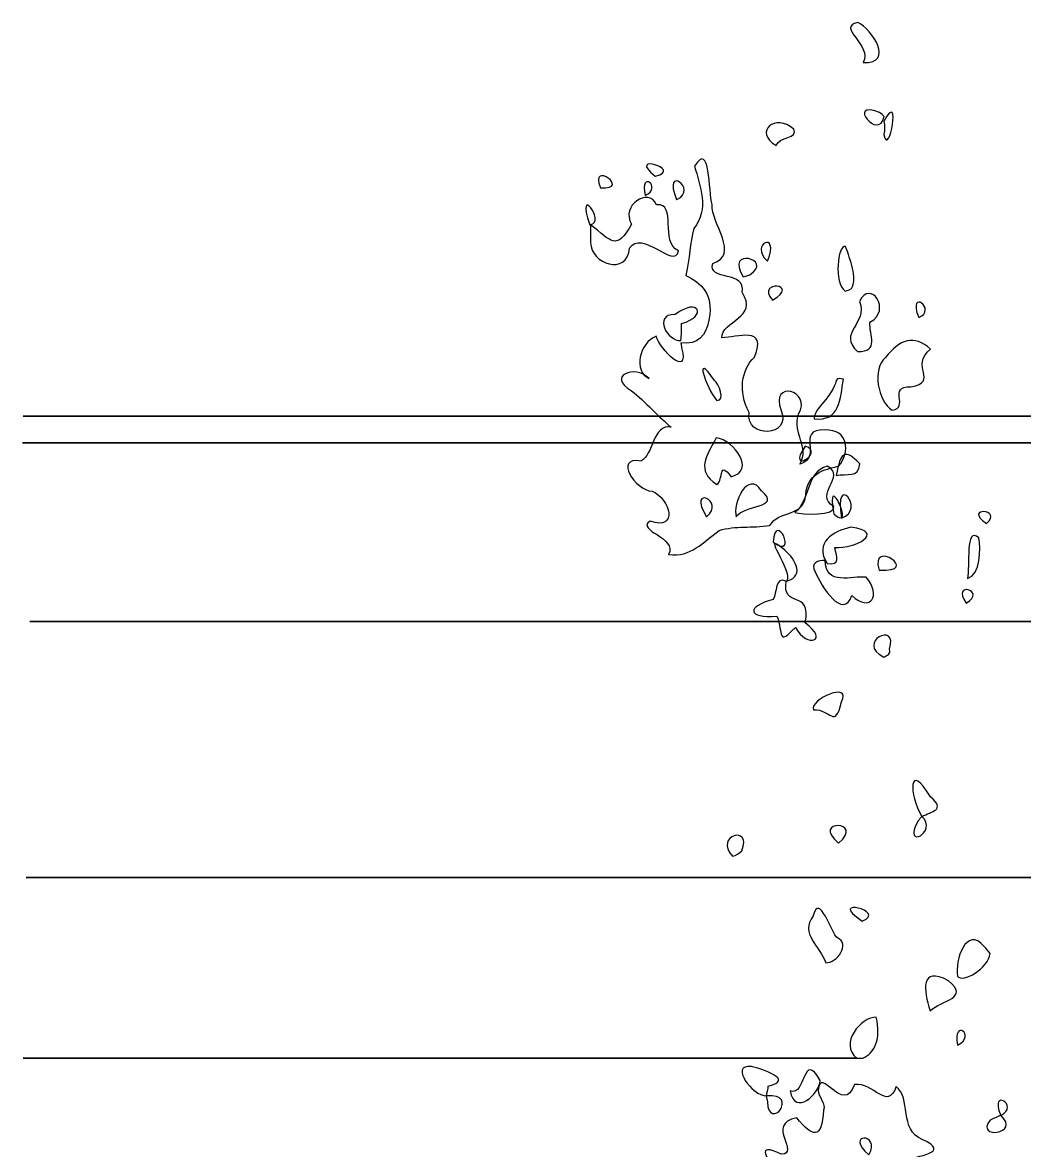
# Model space of a CAD drawing. Header units: centimetres. Extents: x -9.9 to 7.8, y -13.7 to 13.8.
# Drawn here: x -9.926 to -6.115, y 6.405 to 10.694 of the extents above; entities that cross this region are included whole.
import ezdxf

# ---------------------------------------------------------------- set-up
doc = ezdxf.new("R2010")
doc.units = ezdxf.units.CM
doc.header["$MEASUREMENT"] = 0
doc.layers.add('Layer 1', color=7, linetype='Continuous')

msp = doc.modelspace()

# ---------------------------------------------------------------- linework, layer by layer
at = {"layer": 'Layer 1'}
for points, knots in [([(-6.72841, 10.54257), (-6.69135, 10.60883), (-6.83494, 10.67744), (-6.7486, 10.69432), (-6.7486, 10.69432), (-6.69366, 10.66832), (-6.60736, 10.53666), (-6.72841, 10.54257)], [0, 0, 0, 0, 0.3333333, 0.3333333, 0.3333333, 0.3333333, 1, 1, 1, 1]), ([(-6.6496, 10.31788), (-6.58111, 10.44967), (-6.63093, 10.17274), (-6.6496, 10.26846), (-6.6496, 10.26846), (-6.64567, 10.28481), (-6.64674, 10.30147), (-6.6496, 10.31788)], [0, 0, 0, 0, 0.3333333, 0.3333333, 0.3333333, 0.3333333, 1, 1, 1, 1]), ([(-6.64912, 10.33765), (-6.66827, 10.23761), (-6.79595, 10.40381), (-6.66642, 10.35248), (-6.66642, 10.35248), (-6.66642, 10.35248), (-6.65654, 10.34507), (-6.65654, 10.34507), (-6.65654, 10.34507), (-6.65654, 10.34507), (-6.64913, 10.33766), (-6.64913, 10.33766), (-6.64913, 10.33766), (-6.64913, 10.33766), (-6.64912, 10.33765), (-6.64912, 10.33765)], [0, 0, 0, 0, 0.2, 0.2, 0.2, 0.2, 0.4, 0.4, 0.4, 0.4, 0.6, 0.6, 0.6, 0.6, 1, 1, 1, 1]), ([(-7.0598, 10.22645), (-7.14758, 10.28154), (-7.06206, 10.34938), (-6.99241, 10.28945), (-6.99241, 10.28945), (-6.97228, 10.253), (-7.0506, 10.26052), (-7.0598, 10.22645)], [0, 0, 0, 0, 0.3333333, 0.3333333, 0.3333333, 0.3333333, 1, 1, 1, 1]), ([(-7.42166, 9.47664), (-7.35667, 9.46795), (-7.32605, 9.50088), (-7.31383, 9.56894), (-7.31383, 9.56894), (-7.29807, 9.66026), (-7.34527, 9.70623), (-7.40305, 9.73206), (-7.40305, 9.73206), (-7.38783, 9.80092), (-7.38827, 9.85341), (-7.37223, 9.91157), (-7.37223, 9.91157), (-7.31335, 9.98445), (-7.34971, 10.07269), (-7.36976, 10.1488), (-7.36976, 10.1488), (-7.30891, 10.24691), (-7.31769, 10.0507), (-7.30281, 10.00229), (-7.30281, 10.00229), (-7.30791, 9.93118), (-7.1951, 9.80906), (-7.30085, 9.77853), (-7.30085, 9.77853), (-7.32208, 9.70892), (-7.16999, 9.75219), (-7.18937, 9.66845), (-7.18937, 9.66845), (-7.1233, 9.57203), (-7.26742, 9.55883), (-7.2667, 9.49557), (-7.2667, 9.49557), (-7.20903, 9.49536), (-7.09053, 9.54447), (-7.14241, 9.42228), (-7.14241, 9.42228), (-7.19182, 9.37281), (-7.2052, 9.29105), (-7.16242, 9.21201), (-7.16242, 9.21201), (-7.17831, 9.11059), (-6.99817, 9.11758), (-7.04109, 9.21965), (-7.04109, 9.21965), (-7.08461, 9.33633), (-6.921, 9.29779), (-6.97396, 9.20455), (-6.97396, 9.20455), (-6.99963, 9.12675), (-6.93001, 9.08532), (-6.96943, 9.01455), (-6.96943, 9.01455), (-6.87769, 9.04339), (-6.99098, 9.14683), (-6.87365, 9.14552), (-6.87365, 9.14552), (-6.78307, 9.14745), (-6.77726, 9.06117), (-6.82176, 9.0072), (-6.82176, 9.0072), (-6.85303, 8.99825), (-6.94195, 8.99058), (-6.94719, 8.8984), (-6.94719, 8.8984), (-6.95083, 8.81328), (-7.05104, 8.84098), (-7.0831, 8.78226), (-7.0831, 8.78226), (-7.15275, 8.7709), (-7.21321, 8.78263), (-7.2765, 8.76248), (-7.2765, 8.76248), (-7.33725, 8.71884), (-7.38308, 8.65996), (-7.46861, 8.67106), (-7.46861, 8.67106), (-7.43273, 8.73666), (-7.59509, 8.76223), (-7.53937, 8.79844), (-7.53937, 8.79844), (-7.42918, 8.75988), (-7.46291, 8.88277), (-7.5312, 8.91252), (-7.5312, 8.91252), (-7.59523, 8.9136), (-7.68003, 9.04483), (-7.57487, 9.02692), (-7.57487, 9.02692), (-7.52586, 9.04657), (-7.52987, 9.1715), (-7.45873, 9.15542), (-7.45873, 9.15542), (-7.50284, 9.19128), (-7.55813, 9.25357), (-7.60947, 9.29381), (-7.60947, 9.29381), (-7.70675, 9.35034), (-7.59743, 9.3958), (-7.54275, 9.34076), (-7.54275, 9.34076), (-7.60418, 9.36635), (-7.58052, 9.47737), (-7.51557, 9.50139), (-7.51557, 9.50139), (-7.50341, 9.45401), (-7.38757, 9.33478), (-7.41919, 9.45691), (-7.41919, 9.45691), (-7.41919, 9.45691), (-7.42115, 9.47256), (-7.42115, 9.47256), (-7.42115, 9.47256), (-7.42115, 9.47256), (-7.42167, 9.47668), (-7.42167, 9.47668), (-7.42167, 9.47668), (-7.42167, 9.47668), (-7.42166, 9.47664), (-7.42166, 9.47664)], [0, 0, 0, 0, 0.0322581, 0.0322581, 0.0322581, 0.0322581, 0.0645161, 0.0645161, 0.0645161, 0.0645161, 0.0967742, 0.0967742, 0.0967742, 0.0967742, 0.1290323, 0.1290323, 0.1290323, 0.1290323, 0.1612903, 0.1612903, 0.1612903, 0.1612903, 0.1935484, 0.1935484, 0.1935484, 0.1935484, 0.2258065, 0.2258065, 0.2258065, 0.2258065, 0.2580645, 0.2580645, 0.2580645, 0.2580645, 0.2903226, 0.2903226, 0.2903226, 0.2903226, 0.3225806, 0.3225806, 0.3225806, 0.3225806, 0.3548387, 0.3548387, 0.3548387, 0.3548387, 0.3870968, 0.3870968, 0.3870968, 0.3870968, 0.4193548, 0.4193548, 0.4193548, 0.4193548, 0.4516129, 0.4516129, 0.4516129, 0.4516129, 0.483871, 0.483871, 0.483871, 0.483871, 0.516129, 0.516129, 0.516129, 0.516129, 0.5483871, 0.5483871, 0.5483871, 0.5483871, 0.5806452, 0.5806452, 0.5806452, 0.5806452, 0.6129032, 0.6129032, 0.6129032, 0.6129032, 0.6451613, 0.6451613, 0.6451613, 0.6451613, 0.6774194, 0.6774194, 0.6774194, 0.6774194, 0.7096774, 0.7096774, 0.7096774, 0.7096774, 0.7419355, 0.7419355, 0.7419355, 0.7419355, 0.7741935, 0.7741935, 0.7741935, 0.7741935, 0.8064516, 0.8064516, 0.8064516, 0.8064516, 0.8387097, 0.8387097, 0.8387097, 0.8387097, 0.8709677, 0.8709677, 0.8709677, 0.8709677, 0.9032258, 0.9032258, 0.9032258, 0.9032258, 0.9354839, 0.9354839, 0.9354839, 0.9354839, 1, 1, 1, 1]), ([(-7.52002, 10.11029), (-7.63289, 10.20147), (-7.40922, 10.13524), (-7.51849, 10.11029), (-7.51849, 10.11029), (-7.51849, 10.11029), (-7.52002, 10.11029), (-7.52002, 10.11029)], [0, 0, 0, 0, 0.3333333, 0.3333333, 0.3333333, 0.3333333, 1, 1, 1, 1]), ([(-7.43866, 10.02134), (-7.49341, 10.15834), (-7.35292, 10.06102), (-7.43697, 10.02155), (-7.43697, 10.02155), (-7.43697, 10.02155), (-7.43866, 10.02134), (-7.43866, 10.02134)], [0, 0, 0, 0, 0.3333333, 0.3333333, 0.3333333, 0.3333333, 1, 1, 1, 1]), ([(-7.76518, 9.92512), (-7.68578, 9.86325), (-7.66825, 9.82388), (-7.6095, 9.92759), (-7.6095, 9.92759), (-7.6532, 9.99884), (-7.5446, 10.06958), (-7.51465, 10.00173), (-7.51465, 10.00173), (-7.43299, 10.00745), (-7.50436, 9.85939), (-7.43157, 9.82628), (-7.43157, 9.82628), (-7.44439, 9.75267), (-7.57295, 9.91242), (-7.61691, 9.83616), (-7.61691, 9.83616), (-7.62517, 9.73055), (-7.76565, 9.77502), (-7.76518, 9.8584), (-7.76518, 9.8584), (-7.76518, 9.8584), (-7.76518, 9.92512), (-7.76518, 9.92512)], [0, 0, 0, 0, 0.1428571, 0.1428571, 0.1428571, 0.1428571, 0.2857143, 0.2857143, 0.2857143, 0.2857143, 0.4285714, 0.4285714, 0.4285714, 0.4285714, 0.5714286, 0.5714286, 0.5714286, 0.5714286, 0.7142857, 0.7142857, 0.7142857, 0.7142857, 1, 1, 1, 1]), ([(-7.18465, 9.72743), (-7.25842, 9.8413), (-7.06432, 9.7957), (-7.15994, 9.73484), (-7.15994, 9.73484), (-7.15994, 9.73484), (-7.17504, 9.73031), (-7.17504, 9.73031), (-7.17504, 9.73031), (-7.17504, 9.73031), (-7.18465, 9.72743), (-7.18465, 9.72743)], [0, 0, 0, 0, 0.25, 0.25, 0.25, 0.25, 0.5, 0.5, 0.5, 0.5, 1, 1, 1, 1]), ([(-6.79705, 9.67306), (-6.84171, 9.70294), (-6.82519, 9.85107), (-6.79542, 9.84301), (-6.79542, 9.84301), (-6.77793, 9.7916), (-6.74954, 9.72527), (-6.77234, 9.68295), (-6.77234, 9.68295), (-6.77234, 9.68295), (-6.78222, 9.67801), (-6.78222, 9.67801), (-6.78222, 9.67801), (-6.78222, 9.67801), (-6.79705, 9.67307), (-6.79705, 9.67307), (-6.79705, 9.67307), (-6.79705, 9.67307), (-6.79705, 9.67306), (-6.79705, 9.67306)], [0, 0, 0, 0, 0.1666667, 0.1666667, 0.1666667, 0.1666667, 0.3333333, 0.3333333, 0.3333333, 0.3333333, 0.5, 0.5, 0.5, 0.5, 0.6666667, 0.6666667, 0.6666667, 0.6666667, 1, 1, 1, 1]), ([(-6.74957, 9.4436), (-6.829, 9.51314), (-6.7089, 9.5494), (-6.74216, 9.63388), (-6.74216, 9.63388), (-6.70288, 9.71962), (-6.6167, 9.60095), (-6.70262, 9.5548), (-6.70262, 9.5548), (-6.70713, 9.50549), (-6.66473, 9.44173), (-6.74957, 9.4436)], [0, 0, 0, 0, 0.25, 0.25, 0.25, 0.25, 0.5, 0.5, 0.5, 0.5, 1, 1, 1, 1]), ([(-7.42179, 9.48561), (-7.47337, 9.4801), (-7.52977, 9.58404), (-7.44403, 9.58446), (-7.44403, 9.58446), (-7.35252, 9.65235), (-7.31902, 9.57728), (-7.41932, 9.54986), (-7.41932, 9.54986), (-7.4187, 9.52834), (-7.41953, 9.50702), (-7.42179, 9.48561)], [0, 0, 0, 0, 0.25, 0.25, 0.25, 0.25, 0.5, 0.5, 0.5, 0.5, 1, 1, 1, 1]), ([(-6.6184, 9.22003), (-6.67403, 9.25465), (-6.69485, 9.37993), (-6.64311, 9.42019), (-6.64311, 9.42019), (-6.59229, 9.49011), (-6.53365, 9.50927), (-6.4726, 9.45232), (-6.4726, 9.45232), (-6.5528, 9.38799), (-6.43861, 9.32871), (-6.54687, 9.30895), (-6.54687, 9.30895), (-6.63783, 9.31118), (-6.54978, 9.22991), (-6.6184, 9.22003)], [0, 0, 0, 0, 0.2, 0.2, 0.2, 0.2, 0.4, 0.4, 0.4, 0.4, 0.6, 0.6, 0.6, 0.6, 1, 1, 1, 1]), ([(-7.28561, 9.2571), (-7.32668, 9.30711), (-7.37623, 9.45126), (-7.29345, 9.33345), (-7.29345, 9.33345), (-7.27833, 9.32184), (-7.25127, 9.25479), (-7.28561, 9.2571)], [0, 0, 0, 0, 0.3333333, 0.3333333, 0.3333333, 0.3333333, 1, 1, 1, 1]), ([(-3.77655, 9.19779), (-3.90585, 9.18647), (-3.85199, 9.2954), (-3.93718, 9.28675), (-3.93718, 9.28675), (-4.03772, 9.32217), (-3.92066, 9.42205), (-3.87176, 9.37254), (-3.87176, 9.37254), (-3.80679, 9.33197), (-3.7691, 9.26408), (-3.75184, 9.19779), (-3.75184, 9.19779), (-3.75184, 9.19779), (-3.7642, 9.19778), (-3.7642, 9.19778), (-3.7642, 9.19778), (-3.7642, 9.19778), (-9.92357, 9.19778), (-9.92357, 9.19778), (-9.92357, 9.19778), (-9.92357, 9.19778), (-3.77655, 9.19779), (-3.77655, 9.19779)], [0, 0, 0, 0, 0.1428571, 0.1428571, 0.1428571, 0.1428571, 0.2857143, 0.2857143, 0.2857143, 0.2857143, 0.4285714, 0.4285714, 0.4285714, 0.4285714, 0.5714286, 0.5714286, 0.5714286, 0.5714286, 0.7142857, 0.7142857, 0.7142857, 0.7142857, 1, 1, 1, 1]), ([(-6.80365, 9.3382), (-6.81634, 9.26384), (-6.81656, 9.17634), (-6.91549, 9.18684), (-6.91549, 9.18684), (-6.91622, 9.22836), (-6.84352, 9.27098), (-6.83133, 9.33376), (-6.83133, 9.33376), (-6.82608, 9.34607), (-6.81227, 9.33919), (-6.80366, 9.3382), (-6.80366, 9.3382), (-6.80366, 9.3382), (-6.80365, 9.3382), (-6.80365, 9.3382)], [0, 0, 0, 0, 0.2, 0.2, 0.2, 0.2, 0.4, 0.4, 0.4, 0.4, 0.6, 0.6, 0.6, 0.6, 1, 1, 1, 1]), ([(-1.37676, 9.09567), (-1.44891, 9.19561), (-1.31798, 9.22067), (-1.34958, 9.09567), (-1.34958, 9.09567), (-1.34958, 9.09567), (-1.36194, 9.09567), (-1.36194, 9.09567), (-1.36194, 9.09567), (-1.36194, 9.09567), (-9.92604, 9.09567), (-9.92604, 9.09567), (-9.92604, 9.09567), (-9.92604, 9.09567), (-1.37676, 9.09567), (-1.37676, 9.09567)], [0, 0, 0, 0, 0.2, 0.2, 0.2, 0.2, 0.4, 0.4, 0.4, 0.4, 0.6, 0.6, 0.6, 0.6, 1, 1, 1, 1]), ([(-7.285, 8.93767), (-7.36699, 8.99288), (-7.32385, 9.04398), (-7.28747, 9.11559), (-7.28747, 9.11559), (-7.2185, 9.10473), (-7.13572, 8.99026), (-7.23063, 8.96732), (-7.23063, 8.96732), (-7.28005, 9.03152), (-7.25766, 8.95807), (-7.285, 8.93767)], [0, 0, 0, 0, 0.25, 0.25, 0.25, 0.25, 0.5, 0.5, 0.5, 0.5, 1, 1, 1, 1]), ([(-6.83069, 8.97231), (-6.81521, 9.05947), (-6.79931, 9.07696), (-6.74173, 9.01679), (-6.74173, 9.01679), (-6.7448, 8.95961), (-6.791, 8.98126), (-6.83069, 8.97231)], [0, 0, 0, 0, 0.3333333, 0.3333333, 0.3333333, 0.3333333, 1, 1, 1, 1]), ([(-7.2113, 8.81414), (-7.22617, 8.86419), (-7.16759, 8.99578), (-7.11492, 8.91299), (-7.11492, 8.91299), (-7.03549, 8.84599), (-7.1871, 8.86258), (-7.2113, 8.81414)], [0, 0, 0, 0, 0.3333333, 0.3333333, 0.3333333, 0.3333333, 1, 1, 1, 1]), ([(-6.9889, 8.83144), (-6.93001, 8.87342), (-6.94683, 8.9866), (-6.86534, 9.00689), (-6.86534, 9.00689), (-6.78966, 8.96951), (-6.9184, 8.89911), (-6.84063, 8.85368), (-6.84063, 8.85368), (-6.82957, 8.81762), (-6.96211, 8.82326), (-6.9889, 8.83144)], [0, 0, 0, 0, 0.25, 0.25, 0.25, 0.25, 0.5, 0.5, 0.5, 0.5, 1, 1, 1, 1]), ([(-7.01925, 8.57019), (-6.99542, 8.6113), (-7.12155, 8.76641), (-7.03408, 8.69375), (-7.03408, 8.69375), (-6.99362, 8.6641), (-6.94397, 8.58983), (-7.01925, 8.57019)], [0, 0, 0, 0, 0.3333333, 0.3333333, 0.3333333, 0.3333333, 1, 1, 1, 1]), ([(-6.86575, 8.63691), (-6.91583, 8.71817), (-6.84295, 8.75966), (-6.77585, 8.7753), (-6.77585, 8.7753), (-6.63919, 8.75812), (-6.75787, 8.69188), (-6.8361, 8.6987), (-6.8361, 8.6987), (-6.83012, 8.65828), (-6.81162, 8.63153), (-6.86575, 8.63692), (-6.86575, 8.63692), (-6.86575, 8.63692), (-6.86575, 8.63691), (-6.86575, 8.63691)], [0, 0, 0, 0, 0.2, 0.2, 0.2, 0.2, 0.4, 0.4, 0.4, 0.4, 0.6, 0.6, 0.6, 0.6, 1, 1, 1, 1]), ([(-6.33211, 8.58007), (-6.32205, 8.62564), (-6.34094, 8.78155), (-6.28875, 8.73528), (-6.28875, 8.73528), (-6.2811, 8.6933), (-6.28096, 8.59425), (-6.33211, 8.58007)], [0, 0, 0, 0, 0.3333333, 0.3333333, 0.3333333, 0.3333333, 1, 1, 1, 1]), ([(-6.87301, 8.64926), (-6.87245, 8.54871), (-6.76981, 8.59241), (-6.71733, 8.58501), (-6.71733, 8.58501), (-6.65812, 8.51558), (-6.70055, 8.44839), (-6.7717, 8.51582), (-6.7717, 8.51582), (-6.80472, 8.42012), (-6.88793, 8.54966), (-6.91116, 8.60613), (-6.91116, 8.60613), (-6.93072, 8.63872), (-6.90157, 8.64964), (-6.87302, 8.64926), (-6.87302, 8.64926), (-6.87302, 8.64926), (-6.87301, 8.64926), (-6.87301, 8.64926)], [0, 0, 0, 0, 0.1666667, 0.1666667, 0.1666667, 0.1666667, 0.3333333, 0.3333333, 0.3333333, 0.3333333, 0.5, 0.5, 0.5, 0.5, 0.6666667, 0.6666667, 0.6666667, 0.6666667, 1, 1, 1, 1]), ([(-7.02085, 8.56986), (-7.04115, 8.46171), (-6.92238, 8.54328), (-6.94907, 8.41098), (-6.94907, 8.41098), (-6.85535, 8.34508), (-6.94163, 8.31101), (-6.98626, 8.39441), (-6.98626, 8.39441), (-7.0556, 8.31959), (-7.03281, 8.37131), (-7.05636, 8.4374), (-7.05636, 8.4374), (-7.17051, 8.42778), (-7.17351, 8.47327), (-7.07028, 8.50067), (-7.07028, 8.50067), (-7.05575, 8.5243), (-7.06535, 8.59046), (-7.02086, 8.56986), (-7.02086, 8.56986), (-7.02086, 8.56986), (-7.02085, 8.56986), (-7.02085, 8.56986)], [0, 0, 0, 0, 0.1428571, 0.1428571, 0.1428571, 0.1428571, 0.2857143, 0.2857143, 0.2857143, 0.2857143, 0.4285714, 0.4285714, 0.4285714, 0.4285714, 0.5714286, 0.5714286, 0.5714286, 0.5714286, 0.7142857, 0.7142857, 0.7142857, 0.7142857, 1, 1, 1, 1]), ([(1.90337, 8.41642), (1.94395, 8.32636), (1.83494, 8.33337), (1.80031, 8.39382), (1.80031, 8.39382), (1.77345, 8.47197), (1.88603, 8.54434), (1.87866, 8.41642), (1.87866, 8.41642), (1.87866, 8.41642), (1.89101, 8.41642), (1.89101, 8.41642), (1.89101, 8.41642), (1.89101, 8.41642), (-9.89886, 8.41642), (-9.89886, 8.41642), (-9.89886, 8.41642), (-9.89886, 8.41642), (1.90337, 8.41642), (1.90337, 8.41642)], [0, 0, 0, 0, 0.1666667, 0.1666667, 0.1666667, 0.1666667, 0.3333333, 0.3333333, 0.3333333, 0.3333333, 0.5, 0.5, 0.5, 0.5, 0.6666667, 0.6666667, 0.6666667, 0.6666667, 1, 1, 1, 1]), ([(-6.65041, 8.28136), (-6.76036, 8.33582), (-6.59405, 8.42216), (-6.62817, 8.31101), (-6.62817, 8.31101), (-6.62316, 8.29153), (-6.63689, 8.2876), (-6.65041, 8.28136)], [0, 0, 0, 0, 0.3333333, 0.3333333, 0.3333333, 0.3333333, 1, 1, 1, 1]), ([(-6.91769, 8.08037), (-6.93279, 8.12106), (-6.77249, 8.19091), (-6.81068, 8.11056), (-6.81068, 8.11056), (-6.83781, 8.00297), (-6.85085, 8.08633), (-6.91769, 8.08037)], [0, 0, 0, 0, 0.3333333, 0.3333333, 0.3333333, 0.3333333, 1, 1, 1, 1]), ([(-6.50514, 7.67482), (-6.55536, 7.75942), (-6.5569, 7.89046), (-6.47241, 7.74959), (-6.47241, 7.74959), (-6.4122, 7.69917), (-6.4683, 7.69512), (-6.50514, 7.67482)], [0, 0, 0, 0, 0.3333333, 0.3333333, 0.3333333, 0.3333333, 1, 1, 1, 1]), ([(-7.22499, 7.52454), (-7.29992, 7.60296), (-7.14782, 7.64517), (-7.1906, 7.54455), (-7.1906, 7.54455), (-7.19962, 7.5351), (-7.21182, 7.52679), (-7.22499, 7.52454)], [0, 0, 0, 0, 0.3333333, 0.3333333, 0.3333333, 0.3333333, 1, 1, 1, 1]), ([(-6.50584, 7.67528), (-6.43876, 7.61831), (-6.58242, 7.54244), (-6.5194, 7.65925), (-6.5194, 7.65925), (-6.51437, 7.66413), (-6.51041, 7.66998), (-6.50584, 7.67528)], [0, 0, 0, 0, 0.3333333, 0.3333333, 0.3333333, 0.3333333, 1, 1, 1, 1]), ([(-2.5941, 7.443), (-2.69806, 7.48166), (-2.51248, 7.50431), (-2.5768, 7.443), (-2.5768, 7.443), (-2.5768, 7.443), (-2.59257, 7.443), (-2.59257, 7.443), (-2.59257, 7.443), (-2.59257, 7.443), (-9.91274, 7.443), (-9.91274, 7.443), (-9.91274, 7.443), (-9.91274, 7.443), (-2.5941, 7.443), (-2.5941, 7.443)], [0, 0, 0, 0, 0.2, 0.2, 0.2, 0.2, 0.4, 0.4, 0.4, 0.4, 0.6, 0.6, 0.6, 0.6, 1, 1, 1, 1]), ([(-6.87113, 7.11923), (-6.89344, 7.18626), (-6.97092, 7.22595), (-6.91832, 7.29794), (-6.91832, 7.29794), (-6.89617, 7.39019), (-6.84843, 7.22894), (-6.82665, 7.21314), (-6.82665, 7.21314), (-6.77602, 7.19359), (-6.82726, 7.11514), (-6.87113, 7.11924), (-6.87113, 7.11924), (-6.87113, 7.11924), (-6.87113, 7.11923), (-6.87113, 7.11923)], [0, 0, 0, 0, 0.2, 0.2, 0.2, 0.2, 0.4, 0.4, 0.4, 0.4, 0.6, 0.6, 0.6, 0.6, 1, 1, 1, 1]), ([(-6.24548, 7.15399), (-6.25078, 7.09943), (-6.35123, 7.03827), (-6.36994, 7.06836), (-6.36994, 7.06836), (-6.3802, 7.1281), (-6.3369, 7.26149), (-6.26772, 7.18117), (-6.26772, 7.18117), (-6.26031, 7.17211), (-6.25289, 7.16305), (-6.24548, 7.15399)], [0, 0, 0, 0, 0.25, 0.25, 0.25, 0.25, 0.5, 0.5, 0.5, 0.5, 1, 1, 1, 1]), ([(-6.47366, 6.93653), (-6.49951, 7.01348), (-6.51221, 7.10937), (-6.40419, 7.05062), (-6.40419, 7.05062), (-6.32019, 6.98218), (-6.43101, 6.97732), (-6.47366, 6.93653)], [0, 0, 0, 0, 0.3333333, 0.3333333, 0.3333333, 0.3333333, 1, 1, 1, 1]), ([(-6.75262, 6.75614), (-6.82207, 6.81044), (-6.73622, 6.91424), (-6.67848, 6.91182), (-6.67848, 6.91182), (-6.6599, 6.83115), (-6.68444, 6.77304), (-6.73037, 6.75614), (-6.73037, 6.75614), (-6.73037, 6.75614), (-6.74027, 6.75614), (-6.74027, 6.75614), (-6.74027, 6.75614), (-6.74027, 6.75614), (-9.92357, 6.75614), (-9.92357, 6.75614), (-9.92357, 6.75614), (-9.92357, 6.75614), (-6.75262, 6.75614), (-6.75262, 6.75614)], [0, 0, 0, 0, 0.1666667, 0.1666667, 0.1666667, 0.1666667, 0.3333333, 0.3333333, 0.3333333, 0.3333333, 0.5, 0.5, 0.5, 0.5, 0.6666667, 0.6666667, 0.6666667, 0.6666667, 1, 1, 1, 1]), ([(-6.89225, 6.67145), (-6.89513, 6.61812), (-6.9885, 6.53408), (-7.00593, 6.63191), (-7.00593, 6.63191), (-6.94562, 6.60797), (-6.96009, 6.79014), (-6.89225, 6.67145)], [0, 0, 0, 0, 0.3333333, 0.3333333, 0.3333333, 0.3333333, 1, 1, 1, 1]), ([(-7.09675, 6.61281), (-7.14852, 6.61168), (-7.24004, 6.73359), (-7.15311, 6.72473), (-7.15311, 6.72473), (-7.10777, 6.71228), (-6.98888, 6.67452), (-7.08934, 6.64987), (-7.08934, 6.64987), (-7.09007, 6.63717), (-7.09371, 6.62505), (-7.09675, 6.6128), (-7.09675, 6.6128), (-7.09675, 6.6128), (-7.09675, 6.61281), (-7.09675, 6.61281)], [0, 0, 0, 0, 0.2, 0.2, 0.2, 0.2, 0.4, 0.4, 0.4, 0.4, 0.6, 0.6, 0.6, 0.6, 1, 1, 1, 1]), ([(-6.89994, 6.63311), (-6.89303, 6.73269), (-6.80363, 6.53516), (-6.76149, 6.65541), (-6.76149, 6.65541), (-6.68912, 6.66634), (-6.63678, 6.55275), (-6.6034, 6.64794), (-6.6034, 6.64794), (-6.5451, 6.60817), (-6.5923, 6.48034), (-6.50354, 6.44683), (-6.50354, 6.44683), (-6.38652, 6.39469), (-6.53213, 6.38544), (-6.56513, 6.36656), (-6.56513, 6.36656), (-6.57878, 6.2774), (-6.69426, 6.29257), (-6.62564, 6.21548), (-6.62564, 6.21548), (-6.72775, 6.20651), (-6.70516, 6.1075), (-6.68001, 6.05238), (-6.68001, 6.05238), (-6.74399, 6.02877), (-6.6517, 5.96648), (-6.70966, 5.89917), (-6.70966, 5.89917), (-6.78098, 5.89144), (-6.86342, 5.96314), (-6.90241, 6.00884), (-6.90241, 6.00884), (-6.91537, 6.10739), (-6.97996, 5.93296), (-7.02772, 6.03309), (-7.02772, 6.03309), (-7.07865, 6.10095), (-6.91506, 6.10674), (-6.94793, 6.20647), (-6.94793, 6.20647), (-6.99954, 6.20745), (-7.07182, 6.23305), (-7.04821, 6.31432), (-7.04821, 6.31432), (-7.0973, 6.37262), (-7.14096, 6.44007), (-7.03986, 6.39092), (-7.03986, 6.39092), (-6.96518, 6.3924), (-7.10315, 6.5051), (-6.98149, 6.52931), (-6.98149, 6.52931), (-6.91931, 6.45401), (-6.88636, 6.44425), (-6.87926, 6.55878), (-6.87926, 6.55878), (-6.86992, 6.58065), (-6.89804, 6.60969), (-6.89994, 6.6331), (-6.89994, 6.6331), (-6.89994, 6.6331), (-6.89994, 6.63311), (-6.89994, 6.63311)], [0, 0, 0, 0, 0.0588235, 0.0588235, 0.0588235, 0.0588235, 0.1176471, 0.1176471, 0.1176471, 0.1176471, 0.1764706, 0.1764706, 0.1764706, 0.1764706, 0.2352941, 0.2352941, 0.2352941, 0.2352941, 0.2941176, 0.2941176, 0.2941176, 0.2941176, 0.3529412, 0.3529412, 0.3529412, 0.3529412, 0.4117647, 0.4117647, 0.4117647, 0.4117647, 0.4705882, 0.4705882, 0.4705882, 0.4705882, 0.5294118, 0.5294118, 0.5294118, 0.5294118, 0.5882353, 0.5882353, 0.5882353, 0.5882353, 0.6470588, 0.6470588, 0.6470588, 0.6470588, 0.7058824, 0.7058824, 0.7058824, 0.7058824, 0.7647059, 0.7647059, 0.7647059, 0.7647059, 0.8235294, 0.8235294, 0.8235294, 0.8235294, 0.8823529, 0.8823529, 0.8823529, 0.8823529, 1, 1, 1, 1]), ([(-7.09715, 6.61226), (-6.96419, 6.62592), (-7.08814, 6.47037), (-7.09283, 6.59065), (-7.09283, 6.59065), (-7.09283, 6.59065), (-7.09592, 6.60611), (-7.09592, 6.60611), (-7.09592, 6.60611), (-7.09592, 6.60611), (-7.09715, 6.61225), (-7.09715, 6.61225), (-7.09715, 6.61225), (-7.09715, 6.61225), (-7.09715, 6.61226), (-7.09715, 6.61226)], [0, 0, 0, 0, 0.2, 0.2, 0.2, 0.2, 0.4, 0.4, 0.4, 0.4, 0.6, 0.6, 0.6, 0.6, 1, 1, 1, 1]), ([(-6.20484, 6.53872), (-6.12561, 6.46762), (-6.30676, 6.44554), (-6.24485, 6.52053), (-6.24485, 6.52053), (-6.23151, 6.52659), (-6.21818, 6.53265), (-6.20484, 6.53872)], [0, 0, 0, 0, 0.3333333, 0.3333333, 0.3333333, 0.3333333, 1, 1, 1, 1])]:
    msp.add_open_spline(points, degree=3, knots=knots, dxfattribs=at)
for points in [[(-7.72781, 10.06581), (-7.77084, 10.17348), (-7.60645, 10.05722), (-7.72781, 10.06581)], [(-6.06444, 10.093), (-6.13953, 10.1756), (-5.99709, 10.14882), (-6.06444, 10.093)], [(-7.55726, 10.03616), (-7.58146, 10.13728), (-7.48899, 10.06758), (-7.55726, 10.03616)], [(-7.76777, 9.92495), (-7.82536, 10.08746), (-7.70135, 9.93638), (-7.76777, 9.92495)], [(-7.09301, 9.78673), (-7.16637, 9.85387), (-7.0418, 9.9074), (-7.09301, 9.78673)], [(-7.07357, 9.63883), (-7.14023, 9.71535), (-6.96141, 9.70342), (-7.07357, 9.63883)], [(-6.51728, 9.57211), (-6.56218, 9.68912), (-6.44269, 9.60265), (-6.51728, 9.57211)], [(-6.94923, 9.08351), (-6.86954, 9.0591), (-7.02471, 8.97155), (-6.94923, 9.08351)], [(-6.84056, 8.82651), (-6.87511, 9.01125), (-6.74949, 8.74363), (-6.84056, 8.82651)], [(-6.81091, 8.80921), (-6.84444, 8.99097), (-6.71398, 8.84415), (-6.81091, 8.80921)], [(-7.32497, 8.81414), (-7.39895, 8.94048), (-7.24841, 8.87651), (-7.32497, 8.81414)], [(-7.07077, 8.71787), (-7.06304, 8.84864), (-6.97222, 8.64767), (-7.07077, 8.71787)], [(-6.25985, 8.78944), (-6.35168, 8.8529), (-6.19332, 8.84651), (-6.25985, 8.78944)], [(-6.66819, 8.6122), (-6.70549, 8.73601), (-6.50193, 8.60001), (-6.66819, 8.6122)], [(-6.33675, 8.48616), (-6.3972, 8.5741), (-6.25498, 8.53477), (-6.33675, 8.48616)], [(-6.82216, 7.57396), (-6.93181, 7.66517), (-6.71737, 7.66079), (-6.82216, 7.57396)], [(-6.73231, 7.27739), (-6.87365, 7.37234), (-6.63106, 7.31474), (-6.73231, 7.27739)], [(-6.36965, 6.80556), (-6.39023, 6.90924), (-6.29404, 6.84527), (-6.36965, 6.80556)], [(-6.20526, 6.53801), (-6.25054, 6.64775), (-6.12963, 6.57503), (-6.20526, 6.53801)], [(-6.70667, 6.38798), (-6.8048, 6.4722), (-6.6584, 6.47516), (-6.70667, 6.38798)]]:
    msp.add_open_spline(points, degree=3, dxfattribs=at)

doc.saveas('drawing.dxf')
